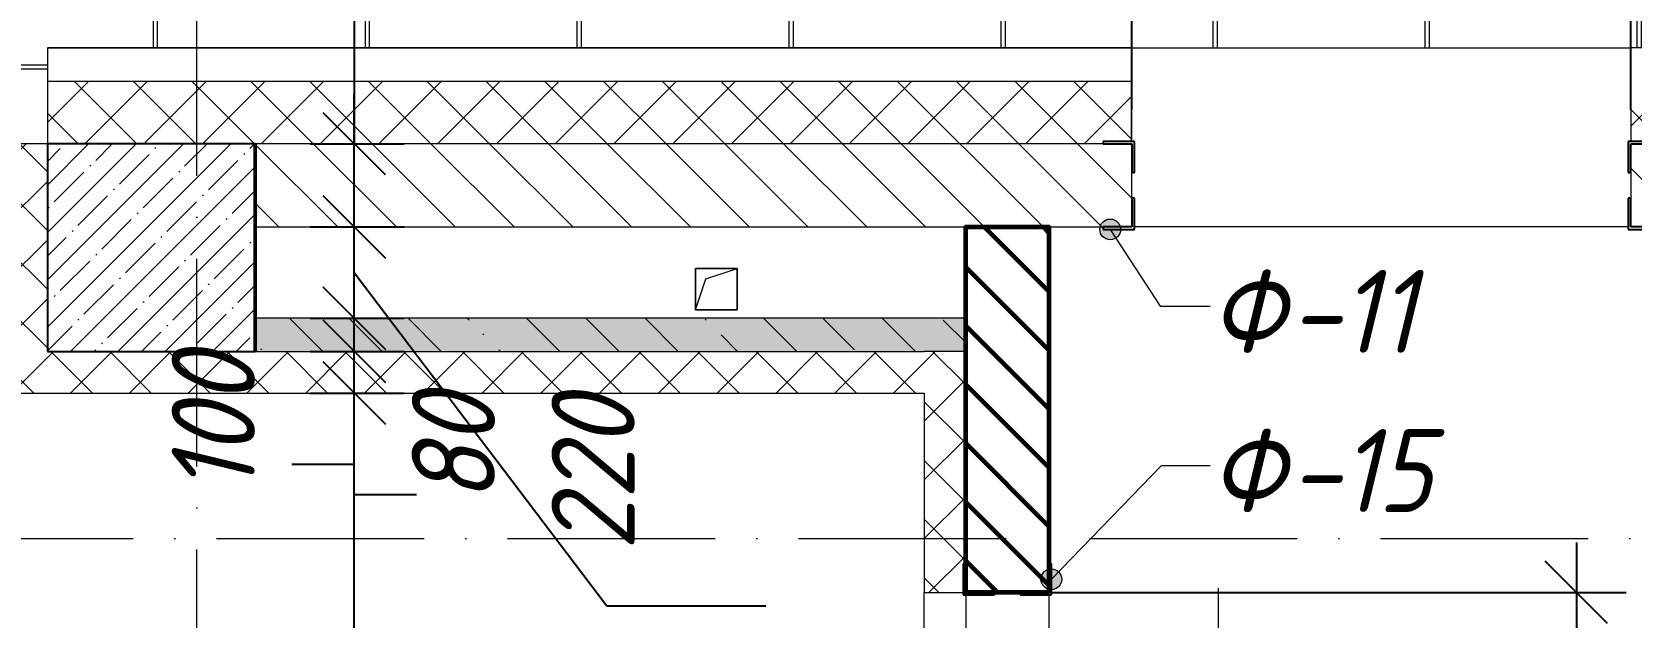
# Model space of a CAD drawing. Header units: millimetres. Extents: x 12986 to 523328, y -9759 to 30092.
# Drawn here: x 177560 to 181407, y 17960 to 19369 of the extents above; entities that cross this region are included whole.
import ezdxf

# ---------------------------------------------------------------- set-up
doc = ezdxf.new("R2010")
doc.units = ezdxf.units.MM
doc.linetypes.add('50_200_ШТРИХ_1Т_ш5_п1_п1_', pattern=[700, 500, -100, 0, -100])
doc.linetypes.add('Штрих короткий', pattern=[300, 150, -150])
for name, color, linetype, lineweight in [('5) Блок ячеистый', 160, 'Continuous', 60), ('A-ANNO-DIMS', 7, 'Continuous', 9), ('A-DETL-1', 7, 'Continuous', 50), ('A-DOOR-2', 7, 'Continuous', 5), ('A-DOOR-3', 7, 'Штрих короткий', 5), ('A-DOOR-IDEN', 7, 'Continuous', 9), ('A-FLOR', 7, 'Continuous', 9), ('A-FLOR-PATT-1', 7, 'Continuous', 5), ('A-GENM', 7, 'Continuous', 9), ('A-GENM-1', 7, 'Continuous', 25), ('A-GENM-IDEN', 7, 'Continuous', 9), ('A-WALL', 7, 'Continuous', 5), ('A-WALL-10', 7, 'Continuous', 13), ('A-WALL-6', 18, 'Continuous', 13), ('A-WALL-FNSH-2', 7, 'Continuous', 5), ('A-WALL-PATT-1', 7, 'Continuous', 5), ('A-WALL-PATT-4', 250, 'Continuous', 5), ('I-WALL', 7, 'Continuous', 5), ('S-COLS-1', 7, 'Continuous', 5), ('S-COLS-2', 7, 'Continuous', 25), ('Оси-2', 7, '50_200_ШТРИХ_1Т_ш5_п1_п1_', 9)]:
    doc.layers.add(name, color=color, linetype=linetype, lineweight=lineweight)
for name, color, linetype, lineweight, true_color in [('A-WALL-2', 7, 'Continuous', 13, 0x000000), ('A-WALL-3', 7, 'Continuous', 5, 0x000000), ('A-WALL-9', 7, 'Continuous', 5, 0x0070df), ('A-WALL-PATT-2', 7, 'Continuous', 5, 0xce0000)]:
    doc.layers.add(name, color=color, linetype=linetype, lineweight=lineweight, true_color=true_color)
doc.styles.add('ISOCPEUR_I_3', font='isocpeui.ttf', dxfattribs={"width": 0.9, "height": 200})
doc.dimstyles.new('ISO-2_0_0_9К_СРЕДНИЙ_1', dxfattribs={"dimscale": 304.8, "dimtxt": 199.196235, "dimasz": 0.492126, "dimexe": 0.393701, "dimexo": 0, "dimgap": 0, "dimtad": 1, "dimdec": 0, "dimzin": 0, "dimdsep": 46, "dimtxsty": 'ISOCPEUR_I_3', "dimblk1": 'OBLIQUE', "dimblk2": 'OBLIQUE', "dimsah": 1, "dimcen": 0.09, "dimdle": 0.393701, "dimazin": 0, "dimtfac": 1, "dimtdec": 4, "dimtix": 1, "dimtmove": 2, "dimatfit": 3, "dimfxl": 1, "dimtvp": 1, "dimtolj": 1, "dimtzin": 0, "dimarcsym": 2})
doc.dimstyles.new('ISO-2_0_0_9К_СРЕДНИЙ_6', dxfattribs={"dimscale": 304.8, "dimtxt": 199.196235, "dimasz": 0.492126, "dimexe": 0.393701, "dimexo": 0, "dimgap": 0, "dimtad": 1, "dimdec": 0, "dimzin": 0, "dimdsep": 46, "dimtxsty": 'ISOCPEUR_I_3', "dimblk1": 'OBLIQUE', "dimblk2": 'OBLIQUE', "dimsah": 1, "dimcen": 0.09, "dimdle": 0.393701, "dimazin": 0, "dimtfac": 1, "dimtdec": 4, "dimtix": 1, "dimtmove": 1, "dimatfit": 3, "dimfxl": 1, "dimtvp": 1, "dimtolj": 1, "dimtzin": 0, "dimarcsym": 2})
doc.dimstyles.new('ISO-2_0_0_9К_СРЕДНИЙ_7', dxfattribs={"dimscale": 304.8, "dimtxt": 199.196235, "dimasz": 0.492126, "dimexe": 0.393701, "dimexo": 0, "dimgap": 0, "dimtad": 1, "dimdec": 0, "dimzin": 0, "dimdsep": 46, "dimtxsty": 'ISOCPEUR_I_3', "dimblk1": 'OBLIQUE', "dimblk2": 'OBLIQUE', "dimsah": 1, "dimcen": 0.09, "dimdle": 0.393701, "dimazin": 0, "dimtfac": 1, "dimtdec": 4, "dimtix": 1, "dimtmove": 0, "dimatfit": 3, "dimfxl": 1, "dimtvp": 1, "dimtolj": 1, "dimtzin": 0, "dimarcsym": 2})
doc.dimstyles.new('ISO-2_0_0_9К_СРЕДНИЙ_ФОН_1', dxfattribs={"dimscale": 304.8, "dimtxt": 199.196235, "dimasz": 0.492126, "dimexe": 0.393701, "dimexo": 0, "dimgap": 0.164042, "dimtad": 1, "dimdec": 0, "dimdsep": 46, "dimtxsty": 'ISOCPEUR_I_3', "dimblk1": 'OBLIQUE', "dimblk2": 'OBLIQUE', "dimsah": 1, "dimcen": 0.09, "dimdle": 0.393701, "dimazin": 0, "dimtfac": 1, "dimtdec": 4, "dimtix": 1, "dimtmove": 0, "dimatfit": 3, "dimfxl": 1, "dimtvp": 1, "dimtfill": 1, "dimtolj": 1, "dimtzin": 0, "dimarcsym": 2})
pattern_1 = [(135, (61996.89, 0), (-70.71068, -70.71068), [])]
pattern_2 = [(45, (61996.89, 0), (-70.71068, 70.71068), []), (135, (61996.89, 0), (-70.71068, -70.71068), [])]

# ---------------------------------------------------------------- blocks, each defined once
blk = doc.blocks.new('Фахверк_СКБ_Уголок - Ф-11_200х2500 h-26914022-АР1_Кладочный план 1 этажа')
at = {"layer": 'A-GENM-1'}
for p, q in [((200, 156), (125, 156)), ((125, 156), (125, 81)), ((200, 150), (200, 156)), ((131, 81), (131, 150)), ((131, 150), (200, 150)), ((125, 81), (131, 81)), ((131, 19), (125, 19)), ((125, 19), (125, -56)), ((131, -50), (131, 19)), ((125, -56), (200, -56)), ((200, -50), (131, -50)), ((200, -56), (200, -50))]:
    blk.add_line(p, q, dxfattribs=at)
blk = doc.blocks.new('Проем_Дверь_БезПР - 980х1300 h витражный-26852051-АР1_Кладочный план 1 этажа')
at = {"layer": 'A-DOOR-3'}
for p, q in [((484, 100), (-490, 100)), ((484, -100), (-490, -100))]:
    blk.add_line(p, q, dxfattribs=at)
blk = doc.blocks.new('AR_Отверстие прямоугольное _в плите_ - AR_Отверстие прямоугольное _в плите_-26863541-АР1_Кладочный план 1 этажа')
at = {"layer": 'A-GENM'}
for p, q in [((50, 50), (-50, 50)), ((-50, 50), (-50, -50)), ((-25, 25), (50, 50)), ((50, -50), (50, 50)), ((-50, -50), (-25, 25)), ((-50, -50), (50, -50))]:
    blk.add_line(p, q, dxfattribs=at)
blk = doc.blocks.new('Фахверк_СКБ_Уголок - Ф-15_200х4030 h _потолок _3_900_-26977597-АР1_Кладочный план 1 этажа')
at = {"layer": 'A-GENM-1'}
for p, q in [((200, 156), (125, 156)), ((125, 156), (125, 81)), ((200, 150), (200, 156)), ((131, 81), (131, 150)), ((131, 150), (200, 150)), ((125, 81), (131, 81)), ((131, 19), (125, 19)), ((125, 19), (125, -56)), ((131, -50), (131, 19)), ((125, -56), (200, -56)), ((200, -50), (131, -50)), ((200, -56), (200, -50))]:
    blk.add_line(p, q, dxfattribs=at)
blk = doc.blocks.new('_Oblique')
at = {"color": 0, "linetype": 'ByBlock', "lineweight": -2}
blk.add_line((-0.5, -0.5), (0.5, 0.5), dxfattribs=at)
blk = doc.blocks.new('DIMBLOCK329-АР1_Кладочный план 1 этажа')
at = {"layer": 'A-ANNO-DIMS', "color": 0, "lineweight": -2, "transparency": 16777216}
for p, q in [((180206.9, 19182.2), (180206.9, 20012.4)), ((181406.9, 19182.2), (181406.9, 20012.4)), ((180086.9, 19892.4), (181526.9, 19892.4))]:
    blk.add_line(p, q, dxfattribs=at)
at = {"layer": 'Defpoints', "color": 0, "transparency": 16777216}
for p in [(181406.9, 19892.4), (180206.9, 19182.2), (181406.9, 19182.2)]:
    blk.add_point(p, dxfattribs=at)
at = {"layer": 'A-ANNO-DIMS', "color": 0, "lineweight": -2, "transparency": 16777216, "xscale": 150, "yscale": 150, "zscale": 150, "rotation": 180}
blk.add_blockref('_Oblique', (180206.9, 19892.4), dxfattribs=at)
at = {"layer": 'A-ANNO-DIMS', "color": 0, "lineweight": -2, "transparency": 16777216, "xscale": 150, "yscale": 150, "zscale": 150}
blk.add_blockref('_Oblique', (181406.9, 19892.4), dxfattribs=at)
at = {"layer": 'A-ANNO-DIMS', "color": 0, "transparency": 16777216, "insert": (180806.9, 20042.4), "char_height": 200, "width": 560.814, "attachment_point": 5, "style": 'ISOCPEUR_I_3', "bg_fill": 3, "box_fill_scale": 1.1, "bg_fill_color": 256, "bg_fill_true_color": 13158600, "bg_fill_transparency": 0}
blk.add_mtext('\\A1;1200', dxfattribs=at)
blk = doc.blocks.new('DIMBLOCK330-АР1_Кладочный план 1 этажа')
at = {"layer": 'A-ANNO-DIMS', "color": 0, "lineweight": -2, "transparency": 16777216}
for p, q in [((181406.9, 19182.2), (181406.9, 20012.4)), ((182926.9, 19100), (182926.9, 20012.4)), ((181286.9, 19892.4), (183046.9, 19892.4))]:
    blk.add_line(p, q, dxfattribs=at)
at = {"layer": 'Defpoints', "color": 0, "transparency": 16777216}
for p in [(182926.9, 19892.4), (181406.9, 19182.2), (182926.9, 19100)]:
    blk.add_point(p, dxfattribs=at)
at = {"layer": 'A-ANNO-DIMS', "color": 0, "lineweight": -2, "transparency": 16777216, "xscale": 150, "yscale": 150, "zscale": 150, "rotation": 180}
blk.add_blockref('_Oblique', (181406.9, 19892.4), dxfattribs=at)
at = {"layer": 'A-ANNO-DIMS', "color": 0, "lineweight": -2, "transparency": 16777216, "xscale": 150, "yscale": 150, "zscale": 150}
blk.add_blockref('_Oblique', (182926.9, 19892.4), dxfattribs=at)
at = {"layer": 'A-ANNO-DIMS', "color": 0, "transparency": 16777216, "insert": (182166.9, 20042.4), "char_height": 200, "width": 560.814, "attachment_point": 5, "style": 'ISOCPEUR_I_3', "bg_fill": 3, "box_fill_scale": 1.1, "bg_fill_color": 256, "bg_fill_true_color": 13158600, "bg_fill_transparency": 0}
blk.add_mtext('\\A1;1520', dxfattribs=at)
blk = doc.blocks.new('AAR_СКБ_Марка_Двери_Перемычка и проем - Марка перемычки и проема-25306769-АР1_Кладочный план 1 этажа')
at = {"layer": 'A-DOOR-IDEN'}
for p, q in [((-5, 0), (5, 0)), ((-0.968, -0.984), (-1.986, -2.747)), ((1.067, -0.984), (-0.968, -0.984)), ((2.085, -2.747), (1.067, -0.984)), ((-1.986, -2.747), (-0.968, -4.509)), ((1.067, -4.509), (2.085, -2.747)), ((-0.968, -4.509), (1.067, -4.509))]:
    blk.add_line(p, q, dxfattribs=at)
blk = doc.blocks.new('DIMBLOCK721-АР1_Кладочный план 1 этажа')
at = {"layer": 'A-ANNO-DIMS', "color": 0, "lineweight": -2, "transparency": 16777216}
for p, q in [((181276, 18140), (181276, 17786.3)), ((180006.9, 18020), (181396, 18020)), ((181276, 16920), (181276, 17422.7)), ((180006.9, 17040), (181396, 17040))]:
    blk.add_line(p, q, dxfattribs=at)
at = {"layer": 'Defpoints', "color": 0, "transparency": 16777216}
for p in [(180006.9, 18020), (180006.9, 17040), (181276, 17040)]:
    blk.add_point(p, dxfattribs=at)
at = {"layer": 'A-ANNO-DIMS', "color": 0, "lineweight": -2, "transparency": 16777216, "xscale": 150, "yscale": 150, "zscale": 150}
for p, rotation in [((181276, 18020), 90), ((181276, 17040), 270)]:
    blk.add_blockref('_Oblique', p, dxfattribs=dict(at, rotation=rotation))
at = {"layer": 'A-ANNO-DIMS', "color": 0, "transparency": 16777216, "insert": (181014.7, 17376.9), "char_height": 200, "width": 455.087, "attachment_point": 1, "rotation": 90, "line_spacing_factor": 1.149209, "style": 'ISOCPEUR_I_3'}
blk.add_mtext('\\A1;980', dxfattribs=at)
blk = doc.blocks.new('DIMBLOCK852-АР1_Кладочный план 1 этажа')
at = {"layer": 'A-ANNO-DIMS', "color": 0, "lineweight": -2, "transparency": 16777216}
for p, q in [((178335.8, 16430), (178335.8, 18620)), ((178229.7, 18500), (178455.8, 18500)), ((178229.7, 16550), (178455.8, 16550))]:
    blk.add_line(p, q, dxfattribs=at)
at = {"layer": 'Defpoints', "color": 0, "transparency": 16777216}
for p in [(178229.7, 18500), (178335.8, 18500), (178229.7, 16550)]:
    blk.add_point(p, dxfattribs=at)
at = {"layer": 'A-ANNO-DIMS', "color": 0, "lineweight": -2, "transparency": 16777216, "xscale": 150, "yscale": 150, "zscale": 150}
for p, rotation in [((178335.8, 18500), 90), ((178335.8, 16550), 270)]:
    blk.add_blockref('_Oblique', p, dxfattribs=dict(at, rotation=rotation))
at = {"layer": 'A-ANNO-DIMS', "color": 0, "transparency": 16777216, "insert": (178235.8, 17525), "char_height": 200, "width": 560.814, "attachment_point": 5, "rotation": 90, "style": 'ISOCPEUR_I_3'}
blk.add_mtext('\\A1;1950', dxfattribs=at)
blk = doc.blocks.new('DIMBLOCK853-АР1_Кладочный план 1 этажа')
at = {"layer": 'A-ANNO-DIMS', "color": 0, "lineweight": -2, "transparency": 16777216}
for p, q in [((178335.8, 18380), (178335.8, 18720)), ((178229.7, 18600), (178455.8, 18600)), ((178229.7, 18500), (178455.8, 18500)), ((178335.8, 18328.3), (178335.8, 18500)), ((178185.8, 18328.3), (178335.8, 18328.3))]:
    blk.add_line(p, q, dxfattribs=at)
at = {"layer": 'Defpoints', "color": 0, "transparency": 16777216}
for p in [(178229.7, 18600), (178335.8, 18600), (178229.7, 18500)]:
    blk.add_point(p, dxfattribs=at)
at = {"layer": 'A-ANNO-DIMS', "color": 0, "lineweight": -2, "transparency": 16777216, "xscale": 150, "yscale": 150, "zscale": 150}
for p, rotation in [((178335.8, 18600), 90), ((178335.8, 18500), 270)]:
    blk.add_blockref('_Oblique', p, dxfattribs=dict(at, rotation=rotation))
at = {"layer": 'A-ANNO-DIMS', "color": 0, "transparency": 16777216, "insert": (177896.6, 18257.1), "char_height": 200, "width": 409.118, "attachment_point": 1, "rotation": 90, "line_spacing_factor": 1.149209, "style": 'ISOCPEUR_I_3'}
blk.add_mtext('\\A1;100', dxfattribs=at)
blk = doc.blocks.new('DIMBLOCK854-АР1_Кладочный план 1 этажа')
at = {"layer": 'A-ANNO-DIMS', "color": 0, "lineweight": -2, "transparency": 16777216}
for p, q in [((178335.8, 18480), (178335.8, 18800)), ((178229.7, 18680), (178455.8, 18680)), ((178229.7, 18600), (178455.8, 18600)), ((178335.8, 18254.4), (178335.8, 18600)), ((178485.8, 18254.4), (178335.8, 18254.4))]:
    blk.add_line(p, q, dxfattribs=at)
at = {"layer": 'Defpoints', "color": 0, "transparency": 16777216}
for p in [(178229.7, 18680), (178335.8, 18680), (178229.7, 18600)]:
    blk.add_point(p, dxfattribs=at)
at = {"layer": 'A-ANNO-DIMS', "color": 0, "lineweight": -2, "transparency": 16777216, "xscale": 150, "yscale": 150, "zscale": 150}
for p, rotation in [((178335.8, 18680), 90), ((178335.8, 18600), 270)]:
    blk.add_blockref('_Oblique', p, dxfattribs=dict(at, rotation=rotation))
at = {"layer": 'A-ANNO-DIMS', "color": 0, "transparency": 16777216, "insert": (178474.4, 18236.1), "char_height": 200, "width": 303.391, "attachment_point": 1, "rotation": 90, "line_spacing_factor": 1.149209, "style": 'ISOCPEUR_I_3'}
blk.add_mtext('\\A1;80', dxfattribs=at)
blk = doc.blocks.new('DIMBLOCK855-АР1_Кладочный план 1 этажа')
at = {"layer": 'A-ANNO-DIMS', "color": 0, "lineweight": -2, "transparency": 16777216}
for p, q in [((178335.8, 18560), (178335.8, 19020)), ((178229.7, 18900), (178455.8, 18900)), ((178335.8, 18790), (178943.7, 17987.6)), ((178229.7, 18680), (178455.8, 18680)), ((178943.7, 17987.6), (179326, 17987.6))]:
    blk.add_line(p, q, dxfattribs=at)
at = {"layer": 'Defpoints', "color": 0, "transparency": 16777216}
for p in [(178229.7, 18900), (178335.8, 18900), (178229.7, 18680)]:
    blk.add_point(p, dxfattribs=at)
at = {"layer": 'A-ANNO-DIMS', "color": 0, "lineweight": -2, "transparency": 16777216, "xscale": 150, "yscale": 150, "zscale": 150}
for p, rotation in [((178335.8, 18900), 90), ((178335.8, 18680), 270)]:
    blk.add_blockref('_Oblique', p, dxfattribs=dict(at, rotation=rotation))
at = {"layer": 'A-ANNO-DIMS', "color": 0, "transparency": 16777216, "insert": (178810.3, 18120.9), "char_height": 200, "width": 455.087, "attachment_point": 1, "rotation": 90, "line_spacing_factor": 1.149209, "style": 'ISOCPEUR_I_3'}
blk.add_mtext('\\A1;220', dxfattribs=at)
blk = doc.blocks.new('DIMBLOCK856-АР1_Кладочный план 1 этажа')
at = {"layer": 'A-ANNO-DIMS', "color": 0, "lineweight": -2, "transparency": 16777216}
for p, q in [((178485.8, 19604.9), (178335.8, 19604.9)), ((178335.8, 19604.9), (178335.8, 19100)), ((178335.8, 18780), (178335.8, 19220)), ((178229.7, 19100), (178455.8, 19100)), ((178229.7, 18900), (178455.8, 18900))]:
    blk.add_line(p, q, dxfattribs=at)
at = {"layer": 'Defpoints', "color": 0, "transparency": 16777216}
for p in [(178229.7, 19100), (178335.8, 19100), (178229.7, 18900)]:
    blk.add_point(p, dxfattribs=at)
at = {"layer": 'A-ANNO-DIMS', "color": 0, "lineweight": -2, "transparency": 16777216, "xscale": 150, "yscale": 150, "zscale": 150}
for p, rotation in [((178335.8, 19100), 90), ((178335.8, 18900), 270)]:
    blk.add_blockref('_Oblique', p, dxfattribs=dict(at, rotation=rotation))
at = {"layer": 'A-ANNO-DIMS', "color": 0, "transparency": 16777216, "insert": (178543.6, 19510.7), "char_height": 200, "width": 455.087, "attachment_point": 1, "rotation": 90, "line_spacing_factor": 1.149209, "style": 'ISOCPEUR_I_3'}
blk.add_mtext('\\A1;200', dxfattribs=at)

msp = doc.modelspace()

# ---------------------------------------------------------------- hatches: boundary and pattern name
at = {"layer": '5) Блок ячеистый'}
h = msp.add_hatch(dxfattribs=at)
h.set_pattern_fill('FP_3', color=256, style=0, pattern_type=2)
h.set_pattern_definition(pattern_1)
h.paths.add_polyline_path([(180006.89327, 16449.99998), (180006.89327, 17040), (179806.89327, 17040), (179806.89327, 16449.99998)], flags=0)
h.paths.add_polyline_path([(180006.89327, 18020), (180006.89327, 18900), (179806.89327, 18900), (179806.89327, 18020), (179937.89327, 18020)], flags=0)
at = {"layer": 'A-FLOR-PATT-1'}
h = msp.add_hatch(dxfattribs=at)
h.set_pattern_fill('FP_69', color=256, style=0, pattern_type=2)
h.set_pattern_definition([(0, (179897.1, 20310), (0, 510), []), (0, (179897.1, 20300), (0, 510), []), (90, (179902.1, 20305), (-510, 3e-14), []), (90, (179892.1, 20305), (-510, 3e-14), [])])
h.paths.add_polyline_path([(177597.34197, 19100), (177597.34197, 19331.2), (182927.89328, 19331.2), (182927.89328, 19258), (186668.89328, 19258), (186668.89328, 20992.00001), (183004.89328, 20992.00001), (183004.89328, 20742.00001), (181988.89328, 20742.00001), (181988.89328, 21510.00001), (173252.67186, 21510.00001), (174828.82505, 19331.2), (174852.34197, 19331.2), (174852.34197, 19106), (174858.34197, 19106), (174858.34197, 19100), (177497.34197, 19100)], flags=0)
h.paths.add_polyline_path([(174828.21207, 19330), (174828.21207, 19331.2), (174827.34398, 19331.2)], flags=0)
at = {"layer": 'A-GENM-IDEN'}
h = msp.add_hatch(color=256, dxfattribs=at)
edge = h.paths.add_edge_path(flags=0)
edge.add_arc((180154.55993, 18894), 25, 0, 360)
h = msp.add_hatch(color=256, dxfattribs=at)
edge = h.paths.add_edge_path(flags=0)
edge.add_arc((180012.89327, 18051.5), 25, 0, 360)
at = {"layer": 'A-WALL-PATT-1'}
h = msp.add_hatch(dxfattribs=at)
h.set_pattern_fill('FP_2', color=256, style=0, pattern_type=2)
h.set_pattern_definition(pattern_2)
h.paths.add_polyline_path([(182853.89328, 19100), (182856.89328, 19100), (182856.89328, 19250), (181408.09326, 19250), (181408.09326, 19106), (181475.89326, 19106), (181475.89326, 19100), (182848.89328, 19100)], flags=0)
h.paths.add_polyline_path([(178097.34197, 19100), (180137.89326, 19100), (180137.89326, 19106), (180205.69326, 19106), (180205.69326, 19250), (177597.34197, 19250), (177597.34197, 19100)], flags=0)
h.paths.add_polyline_path([(174710.72308, 19100), (174783.34197, 19100), (174783.34197, 19106), (174852.34197, 19106), (174852.34197, 19250), (174602.21244, 19250), (174706.38265, 19106)], flags=0)
h = msp.add_hatch(dxfattribs=at)
h.set_pattern_fill('FP_2', color=256, style=0, pattern_type=2)
h.set_pattern_definition(pattern_2)
h.paths.add_polyline_path([(177597.34197, 18500), (177597.34197, 19100), (177497.34197, 19100), (177497.34197, 18500)], flags=0)
h = msp.add_hatch(dxfattribs=at)
h.set_pattern_fill('FP_2', color=256, style=0, pattern_type=2)
h.set_pattern_definition(pattern_2)
h.paths.add_polyline_path([(177597.34197, 18500), (179706.89327, 18500), (179706.89327, 18600), (177597.34197, 18600)], flags=0)
h = msp.add_hatch(dxfattribs=at)
h.set_pattern_fill('FP_2', color=256, style=0, pattern_type=2)
h.set_pattern_definition(pattern_2)
h.paths.add_polyline_path([(179764.28457, 16549.99998), (179806.89327, 16549.99998), (179806.89327, 16971), (179800.89327, 16971), (179800.89327, 17040), (179706.89327, 17040), (179706.89327, 16549.99998)], flags=0)
h.paths.add_polyline_path([(179706.89327, 18020), (179800.89327, 18020.52174), (179800.89327, 18089), (179806.89327, 18089), (179806.89327, 18600), (179706.89327, 18600), (179706.89327, 18028.69565)], flags=0)
at = {"layer": 'A-WALL-PATT-2'}
h = msp.add_hatch(dxfattribs=at)
h.set_pattern_fill('FP_3', color=256, style=0, pattern_type=2)
h.set_pattern_definition(pattern_1)
h.paths.add_polyline_path([(178097.34197, 18900), (179806.89328, 18900), (179806.89328, 19100), (178097.34197, 19100)], flags=0)
h.paths.add_polyline_path([(173046.89328, 18900), (174852.34197, 18900), (174852.34197, 19100), (173046.89328, 19100)], flags=0)
h = msp.add_hatch(dxfattribs=at)
h.set_pattern_fill('FP_3', color=256, style=0, pattern_type=2)
h.set_pattern_definition(pattern_1)
h.paths.add_polyline_path([(180006.89327, 18900), (180206.89326, 18900), (180206.89326, 19100), (179806.89328, 19100), (179806.89328, 18900)], flags=0)
h.paths.add_polyline_path([(182848.89328, 18900), (182926.89328, 18900), (182926.89328, 19100), (181406.89326, 19100), (181406.89326, 18900), (182802.00078, 18900)], flags=0)
at = {"layer": 'A-WALL-PATT-4'}
h = msp.add_hatch(dxfattribs=at)
h.set_pattern_fill('FP_16', color=256, style=0, pattern_type=2)
h.set_pattern_definition([(50, (61996.893, 0), (72.873764, -6.37607), [7.62, -83.82]), (355, (61996.89, 0), (-14.09699, 76.422444), [6.096, -67.056]), (100.451, (62002.966, -0.53), (58.776964, 70.04687), [6.476, -71.236]), (46.184, (61996.89, 20.32), (108.43142, -16.817454), [11.43, -125.73]), (96.636, (62005.93, 18.92), (94.961, 98.97089), [9.714, -106.854]), (351.184, (61996.89, 20.32), (94.96227, 98.97018), [9.144, -100.584]), (21, (62007.053, 15.24), (60.64565, -40.906537), [7.62, -83.82]), (326, (62007.05, 15.24), (24.72083, 73.67493), [6.096, -67.056]), (71.451, (62012.11, 11.83), (85.36689, 32.768737), [6.476, -71.236]), (37.5, (61996.893, 0), (1.235525, 33.8224325), [3.353, -62.89, 3.353, -64.719, -67.31]), (37.5, (61996.893, 0), (1.235525, 33.8224325), [-134.315, 3.353, -63.957]), (7.5, (61996.893, 0), (26.728146, 40.072549), [3.353, -35.458, 3.353, -61.366, -25.654]), (7.5, (61996.893, 0), (26.728146, 40.072549), [-103.53, 3.353, -22.301]), (327.5, (61974.236, 0), (54.2363175, -2.2921173), [3.353, -22.047, 3.353, -75.895, -105.156]), (327.5, (61974.236, 0), (54.2363175, -2.2921173), [-104.648, 3.353, -101.803]), (317.5, (61964.076, 0), (59.25158, 10.17014), [3.353, -29.667, 3.353, -49.276, -74.676]), (317.5, (61964.076, 0), (59.25158, 10.17014), [-85.649, 3.353, -71.323])])
h.paths.add_polyline_path([(179806.89327, 18600), (179806.89327, 18680), (178097.34197, 18680), (178097.34197, 18600), (179737.46953, 18600)], flags=0)
h = msp.add_hatch(dxfattribs=at)
h.set_pattern_fill('FP_17', color=256, style=0, pattern_type=2)
h.set_pattern_definition([(135, (61996.9, 0), (-142.5612, -142.5612), []), (135, (62139.46, 0), (-142.5612, -142.5612), [252.016, -50.403, 3.353, -47.05])])
h.paths.add_polyline_path([(179806.89327, 18600), (179806.89327, 18680), (178097.34197, 18680), (178097.34197, 18600), (179737.46953, 18600)], flags=0)
at = {"layer": 'S-COLS-1'}
h = msp.add_hatch(dxfattribs=at)
h.set_pattern_fill('FP_1', color=256, style=0, pattern_type=2)
h.set_pattern_definition([(45, (61996.89, 0), (-57.024626, 57.024626), []), (45, (62053.92, 0), (-57.024626, 57.024626), [100.806, -20.161, 3.353, -16.808])])
h.paths.add_polyline_path([(178097.34197, 18600), (178097.34197, 19100), (177597.34197, 19100), (177597.34197, 18600)], flags=0)

# ---------------------------------------------------------------- linework, layer by layer
at = {"layer": '5) Блок ячеистый'}
msp.add_lwpolyline([(180006.89327, 18020), (179806.89328, 18020), (179806.89328, 18900), (180006.89327, 18900)], close=True, dxfattribs=at)
at = {"layer": 'A-DETL-1'}
for p, q in [((178097.34197, 18900), (178097.34197, 19100)), ((178097.34197, 18600), (178097.34197, 18900))]:
    msp.add_line(p, q, dxfattribs=at)
at = {"layer": 'A-FLOR'}
for p, q in [((179156.89325, 18800), (179256.89325, 18800)), ((179156.89325, 18700), (179156.89325, 18800)), ((179256.89325, 18800), (179256.89325, 18700)), ((179256.89325, 18700), (179156.89325, 18700))]:
    msp.add_line(p, q, dxfattribs=at)
at = {"layer": 'A-GENM-IDEN'}
for p, q in [((180154.55993, 18894), (180274.56996, 18708.94789)), ((180274.56996, 18708.94789), (180394.57999, 18708.94789)), ((180012.89327, 18051.5), (180278.16284, 18325.5917)), ((180278.16284, 18325.5917), (180394.57999, 18325.5917))]:
    msp.add_line(p, q, dxfattribs=at)
for centre in [(180154.55993, 18894), (180012.89327, 18051.5)]:
    msp.add_circle(centre, 25, dxfattribs=at)
at = {"layer": 'A-WALL'}
for p, q in [((177597.34197, 19330), (177597.34197, 19100)), ((180205.69326, 19330), (177597.34197, 19330)), ((180205.69326, 19106), (180205.69326, 19330)), ((180206.89326, 19331.2), (181406.89326, 19331.2)), ((180205.69326, 19250), (177597.34197, 19250)), ((177597.34197, 19100), (178097.34197, 19100)), ((179806.89327, 18600), (179706.89327, 18600))]:
    msp.add_line(p, q, dxfattribs=at)
at = {"layer": 'A-WALL-10'}
for p, q in [((177597.34197, 19100), (177497.34197, 19100)), ((177597.34197, 18600), (177597.34197, 19100)), ((178097.34197, 18600), (177597.34197, 18600)), ((177497.34197, 18500), (177597.34197, 18500)), ((177597.34197, 18500), (179706.89327, 18500)), ((179706.89327, 18500), (179706.89327, 18020)), ((179706.89327, 18020), (179800.89327, 18020))]:
    msp.add_line(p, q, dxfattribs=at)
at = {"layer": 'A-WALL-2'}
for p, q in [((180137.89326, 19100), (178097.34197, 19100)), ((180206.89326, 18969), (180206.89326, 19031)), ((181406.89326, 19031), (181406.89326, 18969)), ((178097.34197, 18900), (179806.89328, 18900)), ((179806.89327, 18900), (179806.89327, 18680)), ((180006.89327, 18089), (180006.89327, 18900)), ((180006.89327, 18900), (180137.89326, 18900)), ((179875.89327, 18020), (179937.89327, 18020))]:
    msp.add_line(p, q, dxfattribs=at)
at = {"layer": 'A-WALL-3'}
for p, q in [((178097.34197, 19100), (178097.34197, 18900)), ((179806.89327, 18600), (179806.89327, 18089))]:
    msp.add_line(p, q, dxfattribs=at)
at = {"layer": 'A-WALL-6'}
for p, q in [((179806.89327, 18680), (178097.34197, 18680)), ((178097.34197, 18680), (178097.34197, 18600)), ((178097.34197, 18600), (179706.89327, 18600))]:
    msp.add_line(p, q, dxfattribs=at)
at = {"layer": 'A-WALL-9'}
msp.add_line((179806.89327, 18600), (179806.89327, 18680), dxfattribs=at)
at = {"layer": 'A-WALL-FNSH-2'}
for p, q in [((180206.89326, 19331.2), (177597.34197, 19331.2)), ((177597.34197, 19331.2), (177597.34197, 19330)), ((180206.89326, 19106), (180206.89326, 19331.2)), ((182848.89328, 19331.2), (181406.89326, 19331.2)), ((181406.89326, 19331.2), (181406.89326, 19106))]:
    msp.add_line(p, q, dxfattribs=at)
at = {"layer": 'I-WALL'}
for p, q in [((181400.89326, 18900), (180212.89326, 18900)), ((179706.89327, 17040), (179706.89327, 18020)), ((180006.89327, 18014), (180006.89327, 17046))]:
    msp.add_line(p, q, dxfattribs=at)
at = {"layer": 'S-COLS-2'}
for p, q in [((178097.34197, 19100), (177597.34197, 19100)), ((177597.34197, 19100), (177597.34197, 18600)), ((177597.34197, 18600), (178097.34197, 18600))]:
    msp.add_line(p, q, dxfattribs=at)
at = {"layer": 'Оси-2'}
for p, q in [((177956.89325, -4080), (177956.89325, 28636.94316)), ((57586.89328, 18150.00007), (187948.52131, 18150.00007))]:
    msp.add_line(p, q, dxfattribs=at)

# ---------------------------------------------------------------- block references
at = {"layer": 'A-DOOR-2', "rotation": 89.99999999999987}
msp.add_blockref('Проем_Дверь_БезПР - 980х1300 h витражный-26852051-АР1_Кладочный план 1 этажа', (179906.89327, 17530), dxfattribs=at)
at = {"layer": 'A-DOOR-IDEN', "xscale": 99.99999999999993, "yscale": 99.99999999999993, "zscale": 99.99999999999993, "rotation": 89.99999999999997}
msp.add_blockref('AAR_СКБ_Марка_Двери_Перемычка и проем - Марка перемычки и проема-25306769-АР1_Кладочный план 1 этажа', (180415.06472, 17530), dxfattribs=at)
at = {"layer": 'A-GENM'}
msp.add_blockref('AR_Отверстие прямоугольное _в плите_ - AR_Отверстие прямоугольное _в плите_-26863541-АР1_Кладочный план 1 этажа', (179206.89325, 18750), dxfattribs=at)
at = {"layer": 'A-GENM-1'}
for name, p, rotation in [('Фахверк_СКБ_Уголок - Ф-11_200х2500 h-26914022-АР1_Кладочный план 1 этажа', (180337.89326, 19050), 180), ('Фахверк_СКБ_Уголок - Ф-15_200х4030 h _потолок _3_900_-26977597-АР1_Кладочный план 1 этажа', (179956.89327, 17889), 89.99999999999987)]:
    msp.add_blockref(name, p, dxfattribs=dict(at, rotation=rotation))
msp.add_blockref('Фахверк_СКБ_Уголок - Ф-11_200х2500 h-26914022-АР1_Кладочный план 1 этажа', (181275.89326, 18950), dxfattribs=at)

# ---------------------------------------------------------------- texts
at = {"layer": 'A-GENM-IDEN', "char_height": 200, "attachment_point": 1, "style": 'ISOCPEUR_I_3'}
for s, insert, width in [('\\fISOCPEUR|b0|i1|c204|p34|;\\W.9;Ф', (180394.57999, 18796.56248), 230.886), ('-11', (180585.07999, 18796.56248), 389.620125), ('\\fISOCPEUR|b0|i1|c204|p34|;\\W.9;Ф', (180394.57999, 18413.20628), 230.886), ('-15', (180585.07999, 18413.20628), 432.91125)]:
    msp.add_mtext(s, dxfattribs=dict(at, insert=insert, width=width))

# ---------------------------------------------------------------- dimensions: what is measured, and where the dimension line sits
at = {"layer": 'A-ANNO-DIMS'}
for base, p1, p2, dimstyle, override, picture, middle in [((178335.79914, 19100), (178229.73312, 18900), (178229.73312, 19100), 'ISO-2_0_0_9К_СРЕДНИЙ_6', {"dimpost": '<>', "dimfxl": 200}, 'DIMBLOCK856-АР1_Кладочный план 1 этажа', (178548.73323, 19604.89596)), ((178335.79914, 18900), (178229.73312, 18680), (178229.73312, 18900), 'ISO-2_0_0_9К_СРЕДНИЙ_6', {"dimpost": '<>', "dimfxl": 220}, 'DIMBLOCK855-АР1_Кладочный план 1 этажа', (178943.67821, 17987.55856)), ((178335.79914, 18680), (178229.73312, 18600), (178229.73312, 18680), 'ISO-2_0_0_9К_СРЕДНИЙ_6', {"dimpost": '<>', "dimfxl": 80}, 'DIMBLOCK854-АР1_Кладочный план 1 этажа', (178548.73323, 18254.43819)), ((178335.79914, 18600), (178229.73312, 18500), (178229.73312, 18600), 'ISO-2_0_0_9К_СРЕДНИЙ_6', {"dimpost": '<>', "dimfxl": 100}, 'DIMBLOCK853-АР1_Кладочный план 1 этажа', (178207.84132, 18328.2785)), ((181276.03992, 17040), (180006.89327, 18020), (180006.89327, 17040), 'ISO-2_0_0_9К_СРЕДНИЙ_1', {"dimpost": '<>', "dimfxl": 980}, 'DIMBLOCK721-АР1_Кладочный план 1 этажа', (181148.0821, 17604.49217))]:
    dim = msp.add_linear_dim(base=base, p1=p1, p2=p2, angle=90, dimstyle=dimstyle, override=override, dxfattribs=at)
    dim.commit()
    dim.dimension.update_dxf_attribs({"geometry": picture, "text_midpoint": middle, "dimtype": 160, "text_rotation": 90})
dim = msp.add_linear_dim(base=(178335.79914, 18500), p1=(178229.73312, 16549.99998), p2=(178229.73312, 18500), angle=90, dimstyle='ISO-2_0_0_9К_СРЕДНИЙ_7', override={"dimpost": '<>', "dimfxl": 1950.000017}, dxfattribs=at)
dim.commit()
dim.dimension.update_dxf_attribs({"geometry": 'DIMBLOCK852-АР1_Кладочный план 1 этажа', "text_midpoint": (178235.79914, 17524.99999)})

# ---------------------------------------------------------------- next in the draw order: dimensions: what is measured, and where the dimension line sits
dim = msp.add_linear_dim(base=(181406.89326, 19892.41096), p1=(180206.89326, 19182.19548), p2=(181406.89326, 19182.19548), dimstyle='ISO-2_0_0_9К_СРЕДНИЙ_ФОН_1', override={"dimpost": '<>', "dimfxl": 1200}, dxfattribs=at)
dim.commit()
dim.dimension.update_dxf_attribs({"geometry": 'DIMBLOCK329-АР1_Кладочный план 1 этажа', "text_midpoint": (180806.89326, 20042.41096)})

# ---------------------------------------------------------------- next in the draw order: dimensions: what is measured, and where the dimension line sits
dim = msp.add_linear_dim(base=(182926.89328, 19892.41096), p1=(181406.89326, 19182.19548), p2=(182926.89328, 19100), dimstyle='ISO-2_0_0_9К_СРЕДНИЙ_ФОН_1', override={"dimpost": '<>', "dimfxl": 1522.220792}, dxfattribs=at)
dim.commit()
dim.dimension.update_dxf_attribs({"geometry": 'DIMBLOCK330-АР1_Кладочный план 1 этажа', "text_midpoint": (182166.89327, 20042.41096)})

doc.saveas('drawing.dxf')
